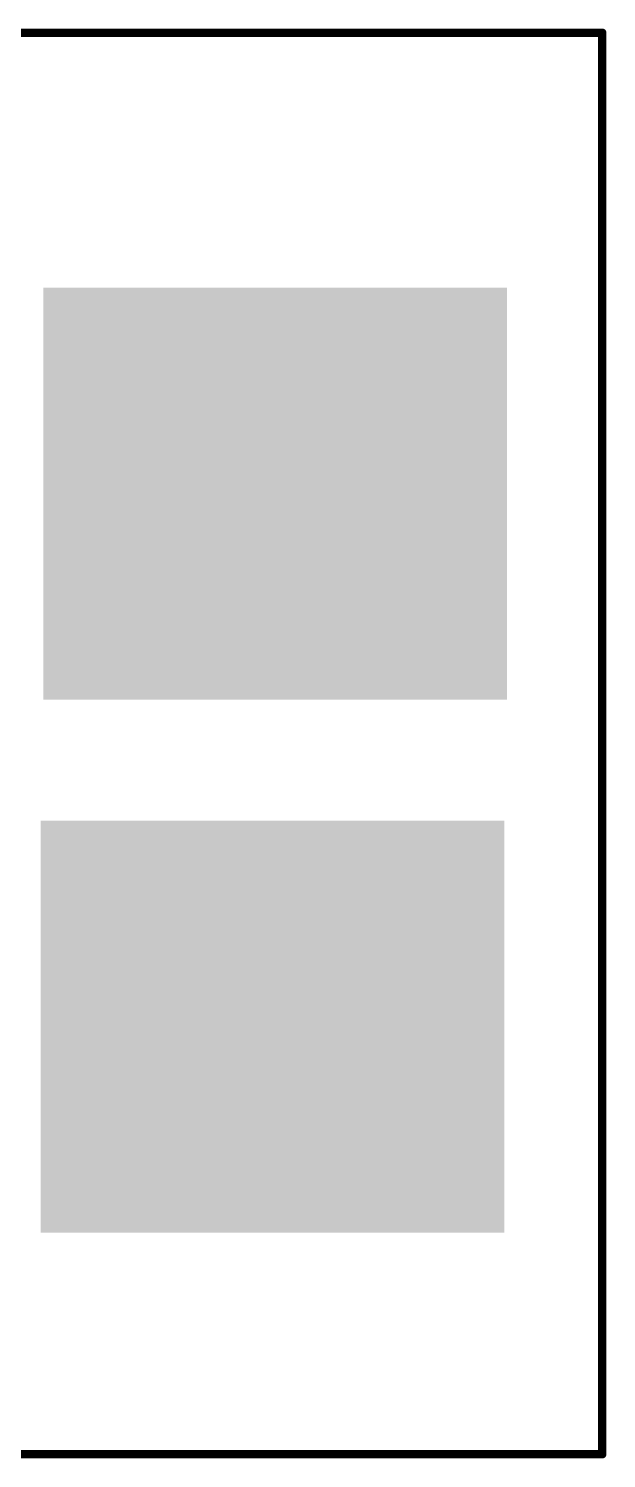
# Model space of a CAD drawing. Extents: x -209 to 66, y -44 to 97.
# Drawn here: x 9.5 to 66.4, y -44.1 to 96.9 of the extents above; entities that cross this region are included whole.
import ezdxf

# ---------------------------------------------------------------- set-up
doc = ezdxf.new("R2010")
doc.units = 0
doc.layers.add('20', color=7, linetype='CONTINUOUS')

# ---------------------------------------------------------------- blocks, each defined once
blk = doc.blocks.new('RECT')
blk.add_solid([(-0.5, -0.5), (0.5, -0.5), (-0.5, 0.5), (0.5, 0.5)])

msp = doc.modelspace()

# ---------------------------------------------------------------- linework, layer by layer
at = {"layer": '20', "const_width": 0.8128}
for points in [[(-208.788, 96.52), (66.04, 96.52)], [(66.04, 96.52), (66.04, -43.688)], [(66.04, -43.688), (-208.788, -43.688)]]:
    msp.add_lwpolyline(points, dxfattribs=at)
at = {"layer": '20', "const_width": 0.4064}
for points in [[(66.2432, 96.52, 1), (65.8368, 96.52)], [(66.04, 96.3168, 1), (66.04, 96.7232)], [(65.8368, -43.688, 1), (66.2432, -43.688)], [(66.04, -43.8912, 1), (66.04, -43.4848)]]:
    msp.add_lwpolyline(points, format="xyb", dxfattribs=at)

# ---------------------------------------------------------------- block references
at = {"layer": '20', "xscale": 45.72, "yscale": 40.64}
for p in [(33.782, 51.054), (33.528, -1.524)]:
    msp.add_blockref('RECT', p, dxfattribs=at)

doc.saveas('drawing.dxf')
